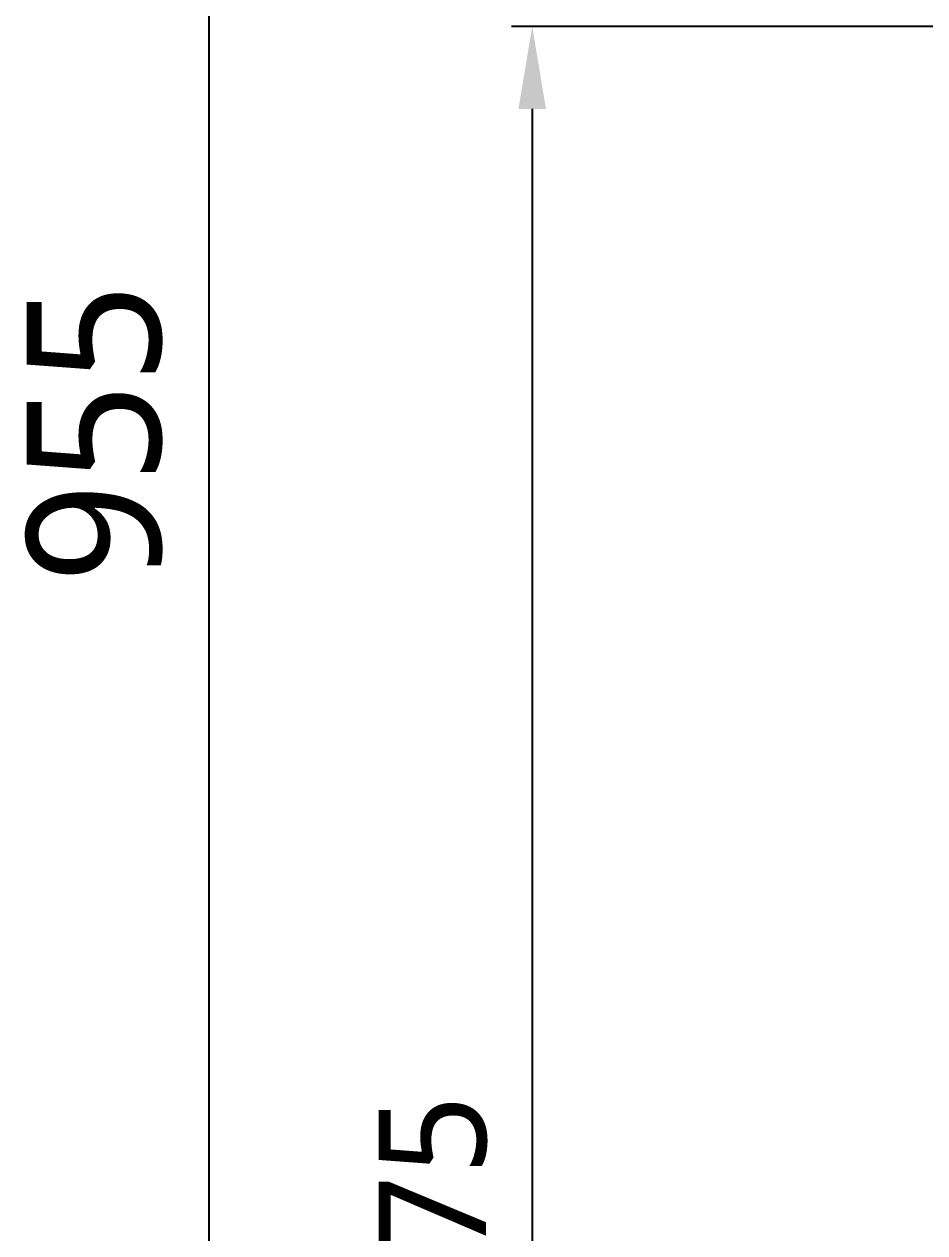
# Model space of a CAD drawing. Extents: x 2340 to 8415, y -46 to 2482.
# Drawn here: x 5555.6 to 5773.8, y 584.8 to 877.7 of the extents above; entities that cross this region are included whole.
import ezdxf

# ---------------------------------------------------------------- set-up
doc = ezdxf.new("R2010")
doc.units = 0
doc.header["$LTSCALE"] = 20
doc.header["$MEASUREMENT"] = 0
doc.layers.get('0').update_dxf_attribs({"linetype": 'CONTINUOUS'})
doc.layers.get('DEFPOINTS').update_dxf_attribs({"linetype": 'CONTINUOUS'})
doc.styles.get("Standard").update_dxf_attribs({"font": 'NanumGothic.ttf'})
doc.dimstyles.get("Standard").update_dxf_attribs({"dimtxt": 2.7, "dimasz": 2.5, "dimexe": 1.5, "dimexo": 1.5, "dimgap": 1.5, "dimtad": 1, "dimdec": 0, "dimlfac": 10, "dimzin": 0, "dimdsep": 46, "dimtxsty": 'Standard', "dimcen": 0, "dimclrt": 2, "dimadec": 0, "dimazin": 0, "dimtfac": 1, "dimtdec": 0, "dimtmove": 0, "dimatfit": 3, "dimfxl": 0, "dimtolj": 1, "dimtzin": 0, "dimarcsym": 0})

# ---------------------------------------------------------------- blocks, each defined once
blk = doc.blocks.new('*D16')
at = {"color": 3, "lineweight": -2}
for p, q in [((5849.24, 877.19), (5673.65, 877.19)), ((5678.65, 857.19), (5678.65, 321.19)), ((5833.2, 301.19), (5673.65, 301.19))]:
    blk.add_line(p, q, dxfattribs=at)
at = {"color": 3}
for points in [[(5675.32, 857.19), (5681.99, 857.19), (5678.65, 877.19)], [(5675.32, 321.19), (5681.99, 321.19), (5678.65, 301.19)]]:
    blk.add_solid(points, dxfattribs=at)
at = {"layer": 'DEFPOINTS', "color": 0}
for p in [(5850.74, 877.19), (5678.65, 301.19), (5834.7, 301.19)]:
    blk.add_point(p, dxfattribs=at)
at = {"color": 2, "insert": (5654.65, 589.19), "char_height": 26, "attachment_point": 5, "rotation": 90}
blk.add_mtext('\\A1;575', dxfattribs=at)
blk = doc.blocks.new('*D27')
at = {"color": 3, "lineweight": -2}
for p, q in [((6015.86, 1256.01), (5595.34, 1256.01)), ((5600.34, 1236.01), (5600.34, 321.19)), ((5764.16, 301.19), (5595.34, 301.19))]:
    blk.add_line(p, q, dxfattribs=at)
at = {"color": 3}
for points in [[(5597.01, 1236.01), (5603.67, 1236.01), (5600.34, 1256.01)], [(5597.01, 321.19), (5603.67, 321.19), (5600.34, 301.19)]]:
    blk.add_solid(points, dxfattribs=at)
at = {"layer": 'DEFPOINTS', "color": 0}
for p in [(6017.36, 1256.01), (5600.34, 301.19), (5765.66, 301.19)]:
    blk.add_point(p, dxfattribs=at)
at = {"color": 2, "insert": (5572.65, 778.6), "char_height": 26, "attachment_point": 5, "rotation": 90}
blk.add_mtext('\\A1;{\\H1.25x;955}', dxfattribs=at)

msp = doc.modelspace()

# ---------------------------------------------------------------- dimensions: what is measured, and where the dimension line sits
dim = msp.add_linear_dim(base=(5600.34, 301.19), p1=(6017.36, 1256.01), p2=(5765.66, 301.19), angle=90, text='{\\H1.25x;955}', dimstyle='Standard', override={"dimtxt": 26, "dimasz": 20, "dimexe": 5, "dimgap": 10, "dimlfac": 1, "dimzin": 12, "dimclrd": 3, "dimclre": 3, "dimazin": 2, "dimarcsym": 1})
dim.commit()
dim.dimension.update_dxf_attribs({"geometry": '*D27', "text_midpoint": (5572.65, 778.6)})
dim = msp.add_linear_dim(base=(5678.65, 301.19), p1=(5850.74, 877.19), p2=(5834.7, 301.19), angle=90, text='575', dimstyle='Standard', override={"dimtxt": 26, "dimasz": 20, "dimexe": 5, "dimgap": 10, "dimlfac": 1, "dimzin": 12, "dimclrd": 3, "dimclre": 3, "dimazin": 2, "dimarcsym": 1})
dim.commit()
dim.dimension.update_dxf_attribs({"geometry": '*D16', "text_midpoint": (5678.65, 589.19), "dimtype": 160})

doc.saveas('drawing.dxf')
